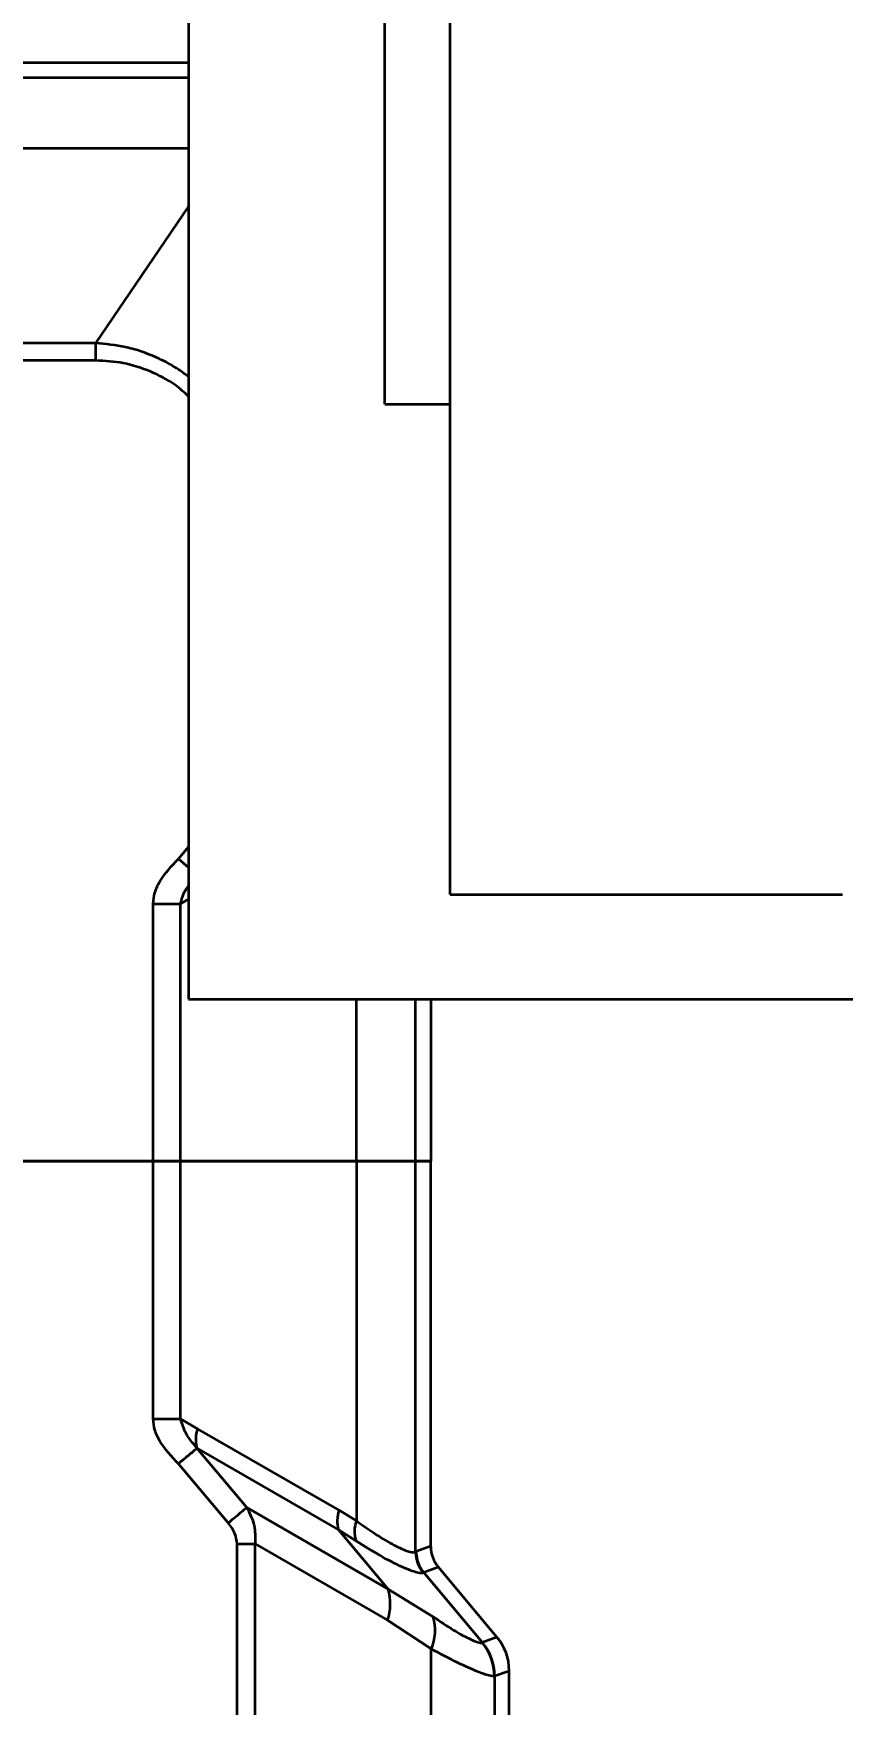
# Model space of a CAD drawing. Header units: millimetres. Extents: x 0 to 420, y 0 to 297.
# Drawn here: x 93.978 to 94.597, y 173.653 to 174.931 of the extents above; entities that cross this region are included whole.
import ezdxf

# ---------------------------------------------------------------- set-up
doc = ezdxf.new("R2010")
doc.units = ezdxf.units.MM
doc.layers.add('尺寸线层', color=150, linetype='Continuous')
doc.styles.add('SLDTEXTSTYLE2', font='TXT', dxfattribs={"width": 0.7})
doc.dimstyles.new('SLDDIMSTYLE0', dxfattribs={"dimtxt": 3.5, "dimasz": 3.302, "dimexe": 0, "dimexo": 0.0625, "dimgap": 0.875, "dimtad": 1, "dimdec": 1, "dimlfac": 100, "dimrnd": 1e-09, "dimzin": 12, "dimdsep": 46, "dimtxsty": 'SLDTEXTSTYLE2', "dimsah": 1, "dimcen": 0.09, "dimadec": 0, "dimazin": 3, "dimtfac": 1, "dimtdec": 3, "dimtofl": 0, "dimtmove": 0, "dimatfit": 3, "dimfxl": 0, "dimfrac": 2, "dimtolj": 1, "dimtzin": 12, "dimarcsym": 0})

# ---------------------------------------------------------------- blocks, each defined once
blk = doc.blocks.new('_D_6')
at = {"layer": '尺寸线层'}
for p, q in [((91.2154, 164.9172), (91.2154, 234.1922)), ((321.3154, 165.1871), (321.3154, 234.1922)), ((321.3154, 233.1922), (91.2154, 233.1922))]:
    blk.add_line(p, q, dxfattribs=at)
for points in [[(91.2154, 233.1922), (94.5174, 232.6842), (94.5174, 233.7002)], [(321.3154, 233.1922), (318.0134, 233.7002), (318.0134, 232.6842)]]:
    blk.add_solid(points, dxfattribs=at)
at = {"layer": '尺寸线层', "insert": (205.1726, 237.704), "char_height": 3.5, "attachment_point": 1, "style": 'SLDTEXTSTYLE2'}
blk.add_mtext('23010', dxfattribs=at)
blk = doc.blocks.new('_D_7')
at = {"layer": '尺寸线层'}
for p, q in [((70.597, 160.4022), (70.597, 246.1922)), ((332.8156, 175.1167), (332.8156, 246.1922)), ((332.8156, 245.1922), (70.597, 245.1922))]:
    blk.add_line(p, q, dxfattribs=at)
for points in [[(70.597, 245.1922), (73.899, 244.6842), (73.899, 245.7002)], [(332.8156, 245.1922), (329.5136, 245.7002), (329.5136, 244.6842)]]:
    blk.add_solid(points, dxfattribs=at)
at = {"layer": '尺寸线层', "insert": (202.8758, 249.704), "char_height": 3.5, "attachment_point": 1, "style": 'SLDTEXTSTYLE2'}
blk.add_mtext('26221.85', dxfattribs=at)

msp = doc.modelspace()

# ---------------------------------------------------------------- linework, layer by layer
at = {"color": 7, "linetype": 'Continuous', "lineweight": 35}
for p, q in [((94.097, 177.8203), (94.097, 174.1922)), ((94.297, 174.2722), (94.297, 177.4222)), ((94.247, 174.6472), (94.247, 177.0472)), ((94.097, 174.9082), (93.888, 174.9082)), ((93.8921, 174.897), (94.097, 174.897)), ((94.097, 174.8427), (93.8752, 174.8427)), ((94.026, 174.6938), (94.097, 174.798)), ((94.026, 174.6938), (93.8195, 174.6938)), ((94.026, 174.6806), (94.026, 174.6938)), ((94.026, 174.6806), (93.8195, 174.6806)), ((94.247, 174.6472), (94.297, 174.6472)), ((94.0892, 174.2994), (94.097, 174.3087)), ((94.0892, 174.2994), (94.097, 174.2928)), ((94.07, 174.2652), (94.0909, 174.2652)), ((94.07, 174.0682), (94.07, 174.2652)), ((94.097, 174.2687), (94.0909, 174.2652)), ((94.0909, 174.0682), (94.0909, 174.2652)), ((94.297, 174.2722), (94.597, 174.2722)), ((94.097, 174.1922), (108.097, 174.1922)), ((94.2253, 174.0682), (94.2253, 174.1922)), ((94.2705, 174.0682), (94.2705, 174.1922)), ((94.2821, 174.1922), (94.2821, 174.0682)), ((94.07, 174.0682), (93.8321, 174.0682)), ((93.8321, 174.0682), (94.07, 174.0682)), ((94.07, 173.8712), (94.07, 174.0682)), ((94.07, 174.0682), (94.0909, 174.0682)), ((94.0909, 174.0682), (94.07, 174.0682)), ((94.0909, 173.8712), (94.0909, 174.0682)), ((94.0909, 174.0682), (94.2253, 174.0682)), ((94.2253, 174.0682), (94.0909, 174.0682)), ((94.2253, 174.0682), (94.2253, 173.7932)), ((94.2253, 174.0682), (94.2705, 174.0682)), ((94.2705, 174.0682), (94.2253, 174.0682)), ((94.2705, 173.7694), (94.2705, 174.0682)), ((94.2705, 174.0682), (94.2821, 174.0682)), ((94.2821, 174.0682), (94.2705, 174.0682)), ((94.2821, 173.7738), (94.2821, 174.0682)), ((94.07, 173.8712), (94.0909, 173.8712)), ((94.1037, 173.8637), (94.0909, 173.8712)), ((94.212, 173.8013), (94.1037, 173.8637)), ((94.1415, 173.8035), (94.1034, 173.8489)), ((94.1034, 173.8489), (94.2116, 173.7864)), ((94.1273, 173.7916), (94.0892, 173.8369)), ((94.2497, 173.741), (94.1415, 173.8035)), ((94.2253, 173.7932), (94.212, 173.8013)), ((94.2116, 173.7864), (94.2497, 173.741)), ((94.2247, 173.7781), (94.2116, 173.7864)), ((94.134, 173.5631), (94.134, 173.7757)), ((94.134, 173.7757), (94.148, 173.7757)), ((94.148, 173.7757), (94.2492, 173.7172)), ((94.148, 173.5631), (94.148, 173.7757)), ((94.2705, 173.7694), (94.271, 173.7697)), ((94.2821, 173.7738), (94.271, 173.7697)), ((94.2768, 173.7537), (94.2764, 173.7534)), ((94.288, 173.7577), (94.2768, 173.7537)), ((94.3217, 173.7003), (94.2768, 173.7537)), ((94.3328, 173.7043), (94.288, 173.7577)), ((94.2497, 173.741), (94.2839, 173.7199)), ((94.2824, 173.6953), (94.2492, 173.7172)), ((94.3214, 173.7001), (94.3217, 173.7003)), ((94.3328, 173.7043), (94.3217, 173.7003)), ((94.2824, 173.447), (94.2824, 173.6953)), ((94.331, 173.6746), (94.3308, 173.6744)), ((94.3308, 173.6744), (94.3308, 173.447)), ((94.331, 173.6746), (94.3421, 173.6786)), ((94.3421, 173.4082), (94.3421, 173.6786))]:
    msp.add_line(p, q, dxfattribs=at)
for centre, radius, start, end in [((94.1275, 173.8558), 0.0251, 161.4836, 196.0343), ((94.2357, 173.7933), 0.0251, 161.4836, 196.0343), ((94.2478, 173.7848), 0.024, 159.6339, 196.2007), ((94.2956, 173.7695), 0.025, 180.1661, 220.0321), ((94.296, 173.7697), 0.025, 180.0586, 219.9414), ((94.2111, 173.73), 0.0401, 341.4836, 16.0343), ((94.2501, 173.7096), 0.0354, 336.1372, 16.9623), ((94.2907, 173.6744), 0.0401, 0.1269, 39.9924), ((94.2909, 173.6745), 0.0401, 0.0586, 39.9414)]:
    msp.add_arc(centre, radius, start, end, dxfattribs=at)
for centre, major_axis in [((94.3072, 173.7738), (0.0235, 0.0086)), ((94.3021, 173.6786), (-0.0376, -0.0137))]:
    msp.add_ellipse(centre, major_axis=major_axis, ratio=0.998448, start_param=2.793026, end_param=3.49016, dxfattribs=at)
for points, knots in [([(94.097, 174.6681), (94.0936, 174.6707), (94.0859, 174.6764), (94.0698, 174.6845), (94.0496, 174.6916), (94.0336, 174.6931), (94.026, 174.6938)], [0, 0, 0, 0, 0.1686664, 0.3735784, 0.7009312, 1, 1, 1, 1]), ([(94.097, 174.653), (94.0937, 174.656), (94.0851, 174.6639), (94.068, 174.6726), (94.0474, 174.6794), (94.0331, 174.6802), (94.026, 174.6806)], [0, 0, 0, 0, 0.170849, 0.448328, 0.729241, 1, 1, 1, 1]), ([(94.07, 174.2652), (94.0702, 174.268), (94.0708, 174.274), (94.0767, 174.2863), (94.0841, 174.294), (94.0892, 174.2994)], [0, 0, 0, 0, 0.211639, 0.442849, 1, 1, 1, 1]), ([(94.0909, 174.2652), (94.0919, 174.2691), (94.0932, 174.2741), (94.0964, 174.2781), (94.097, 174.2789)], [0, 0, 0, 0, 0.787585, 1, 1, 1, 1]), ([(94.0892, 173.8369), (94.0841, 173.8424), (94.0768, 173.8501), (94.0708, 173.8623), (94.0702, 173.8683), (94.07, 173.8712)], [0, 0, 0, 0, 0.554868, 0.787217, 1, 1, 1, 1]), ([(94.1034, 173.8489), (94.1004, 173.8524), (94.0946, 173.859), (94.0921, 173.8673), (94.0909, 173.8712)], [0, 0, 0, 0, 0.537276, 1, 1, 1, 1]), ([(94.0892, 173.8369), (94.0907, 173.8382), (94.0937, 173.8407), (94.0979, 173.8442), (94.1014, 173.8471), (94.1028, 173.8483), (94.1034, 173.8489)], [0, 0, 0, 0, 0.244437, 0.5, 0.755563, 1, 1, 1, 1]), ([(94.1273, 173.7916), (94.1288, 173.7929), (94.1318, 173.7954), (94.1359, 173.7989), (94.1394, 173.8018), (94.1408, 173.803), (94.1415, 173.8035)], [0, 0, 0, 0, 0.244438, 0.500001, 0.755563, 1, 1, 1, 1]), ([(94.148, 173.7757), (94.1481, 173.7804), (94.1485, 173.7904), (94.1439, 173.799), (94.1415, 173.8035)], [0, 0, 0, 0, 0.4733, 1, 1, 1, 1]), ([(94.134, 173.7757), (94.1337, 173.7783), (94.1329, 173.7842), (94.1293, 173.789), (94.1273, 173.7916)], [0, 0, 0, 0, 0.448587, 1, 1, 1, 1]), ([(94.2253, 173.7932), (94.2316, 173.7887), (94.2438, 173.7802), (94.2578, 173.7727), (94.2675, 173.7687), (94.2695, 173.7692), (94.2705, 173.7694)], [0, 0, 0, 0, 0.2675155, 0.5112536, 0.7530731, 1, 1, 1, 1]), ([(94.2764, 173.7534), (94.2754, 173.7532), (94.2733, 173.7528), (94.2626, 173.7567), (94.2464, 173.7646), (94.232, 173.7735), (94.2247, 173.7781)], [0, 0, 0, 0, 0.223119, 0.475931, 0.731471, 1, 1, 1, 1]), ([(94.2839, 173.7199), (94.2894, 173.7163), (94.3, 173.7092), (94.3113, 173.7031), (94.319, 173.6999), (94.3206, 173.7), (94.3214, 173.7001)], [0, 0, 0, 0, 0.270175, 0.525289, 0.759332, 1, 1, 1, 1]), ([(94.3308, 173.6744), (94.3297, 173.6744), (94.3277, 173.6743), (94.3179, 173.6779), (94.3033, 173.6842), (94.2895, 173.6915), (94.2824, 173.6953)], [0, 0, 0, 0, 0.239453, 0.47313, 0.728792, 1, 1, 1, 1])]:
    msp.add_open_spline(points, degree=3, knots=knots, dxfattribs=at)

# ---------------------------------------------------------------- dimensions: what is measured, and where the dimension line sits
at = {"layer": '尺寸线层'}
for base, p1, p2, picture, middle in [((70.597, 245.1922), (332.8156, 175.1167), (70.597, 160.4022), '_D_7', (209.0129, 245.1922)), ((91.2154, 233.1922), (321.3154, 165.1871), (91.2154, 164.9172), '_D_6', (209.0129, 233.1922))]:
    dim = msp.add_linear_dim(base=base, p1=p1, p2=p2, angle=0, dimstyle='SLDDIMSTYLE0', dxfattribs=at)
    dim.commit()
    dim.dimension.update_dxf_attribs({"geometry": picture, "text_midpoint": middle, "dimtype": 160})

doc.saveas('drawing.dxf')
